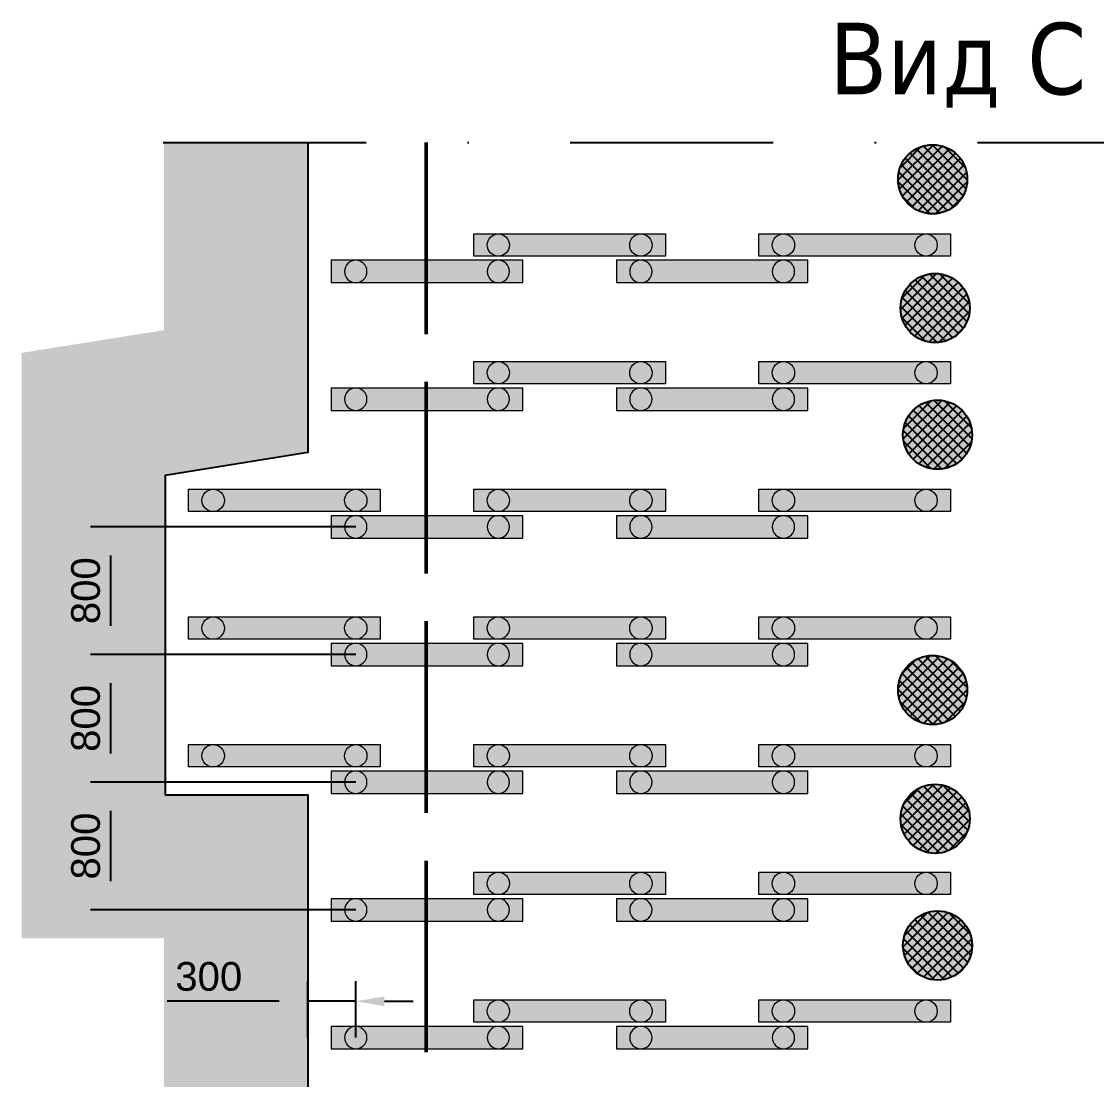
# Model space of a CAD drawing. Header units: inches. Extents: x 523 to 1492, y 69 to 539.
# Drawn here: x 1376.4 to 1443.7, y 265.1 to 331.4 of the extents above; entities that cross this region are included whole.
import ezdxf

# ---------------------------------------------------------------- set-up
doc = ezdxf.new("R2010")
doc.units = ezdxf.units.IN
doc.header["$MEASUREMENT"] = 0
doc.linetypes.add('ACAD_ISO02W100', pattern=[15, 12, -3])
doc.linetypes.add('DASHDOT', pattern=[25.4, 12.7, -6.35, 0, -6.35])
doc.styles.get("Standard").update_dxf_attribs({"font": 'arial.ttf'})
doc.styles.add('стиль', font='tahoma.ttf')
doc.dimstyles.new('ISO-25', dxfattribs={"dimtxt": 2.5, "dimasz": 2.5, "dimexe": 1.25, "dimexo": 0, "dimtad": 1, "dimdec": 0, "dimtxsty": 'Standard', "dimcen": 2.5, "dimadec": 0, "dimazin": 0, "dimtfac": 1, "dimtdec": 0, "dimtmove": 0, "dimatfit": 3, "dimfxl": 0, "dimarcsym": 0})

# ---------------------------------------------------------------- blocks, each defined once
blk = doc.blocks.new('S - 140')
at = {"linetype": 'ByBlock', "lineweight": 15}
h = blk.add_hatch(color=7, dxfattribs=at)
edge = h.paths.add_edge_path()
edge.add_arc((1417, -1396.7), 70, 0, 360)
at = {"color": 7, "linetype": 'ByBlock', "lineweight": 15}
blk.add_circle((1417, -1396.7), 70, dxfattribs=at)
blk = doc.blocks.new('2 стойки под брус')
at = {"linetype": 'ByBlock', "lineweight": 15}
blk.add_hatch(color=254, dxfattribs=at).paths.add_polyline_path([(1908.082, -1350.965), (1908.082, -1349.565), (1920.082, -1349.565), (1920.082, -1350.965)])
at = {"color": 7, "linetype": 'ByBlock', "lineweight": 15}
blk.add_lwpolyline([(1908.082, -1350.965), (1908.082, -1349.565), (1920.082, -1349.565), (1920.082, -1350.965), (1908.082, -1350.965)], dxfattribs=at)
at = {"color": 7, "linetype": 'ByBlock', "lineweight": 15, "xscale": 0.009999999999990905, "yscale": 0.009999999999990905, "zscale": 0.009999999999990905}
for p in [(1895.447, -1336.298), (1904.379, -1336.298)]:
    blk.add_blockref('S - 140', p, dxfattribs=at)
blk = doc.blocks.new('*D326')
at = {"color": 0, "linetype": 'ByBlock', "lineweight": -2}
for p, q in [((1397.334, 299.699), (1380.713, 299.699)), ((1381.963, 297.899), (1381.963, 293.499)), ((1397.334, 291.699), (1380.713, 291.699))]:
    blk.add_line(p, q, dxfattribs=at)
at = {"color": 0, "linetype": 'ByBlock'}
for points in [[(1381.663, 297.899), (1382.263, 297.899), (1381.963, 299.699)], [(1381.663, 293.499), (1382.263, 293.499), (1381.963, 291.699)]]:
    blk.add_solid(points, dxfattribs=at)
at = {"layer": 'Defpoints', "color": 0, "linetype": 'ByBlock'}
for p in [(1397.334, 299.699), (1381.963, 291.699), (1397.334, 291.699)]:
    blk.add_point(p, dxfattribs=at)
at = {"color": 0, "linetype": 'ByBlock', "lineweight": 15, "insert": (1380.419, 295.699), "char_height": 1.8, "attachment_point": 5, "rotation": 90}
blk.add_mtext('800', dxfattribs=at)
blk = doc.blocks.new('*D327')
at = {"color": 0, "linetype": 'ByBlock', "lineweight": -2}
for p, q in [((1397.334, 291.699), (1380.713, 291.699)), ((1381.963, 289.899), (1381.963, 285.499)), ((1397.334, 283.699), (1380.713, 283.699))]:
    blk.add_line(p, q, dxfattribs=at)
at = {"color": 0, "linetype": 'ByBlock'}
for points in [[(1381.663, 289.899), (1382.263, 289.899), (1381.963, 291.699)], [(1381.663, 285.499), (1382.263, 285.499), (1381.963, 283.699)]]:
    blk.add_solid(points, dxfattribs=at)
at = {"layer": 'Defpoints', "color": 0, "linetype": 'ByBlock'}
for p in [(1397.334, 291.699), (1381.963, 283.699), (1397.334, 283.699)]:
    blk.add_point(p, dxfattribs=at)
at = {"color": 0, "linetype": 'ByBlock', "lineweight": 15, "insert": (1380.419, 287.699), "char_height": 1.8, "attachment_point": 5, "rotation": 90}
blk.add_mtext('800', dxfattribs=at)
blk = doc.blocks.new('*D328')
at = {"color": 0, "linetype": 'ByBlock', "lineweight": -2}
for p, q in [((1397.334, 283.699), (1380.713, 283.699)), ((1381.963, 281.899), (1381.963, 277.499)), ((1397.334, 275.699), (1380.713, 275.699))]:
    blk.add_line(p, q, dxfattribs=at)
at = {"color": 0, "linetype": 'ByBlock'}
for points in [[(1381.663, 281.899), (1382.263, 281.899), (1381.963, 283.699)], [(1381.663, 277.499), (1382.263, 277.499), (1381.963, 275.699)]]:
    blk.add_solid(points, dxfattribs=at)
at = {"layer": 'Defpoints', "color": 0, "linetype": 'ByBlock'}
for p in [(1397.334, 283.699), (1381.963, 275.699), (1397.334, 275.699)]:
    blk.add_point(p, dxfattribs=at)
at = {"color": 0, "linetype": 'ByBlock', "lineweight": 15, "insert": (1380.419, 279.699), "char_height": 1.8, "attachment_point": 5, "rotation": 90}
blk.add_mtext('800', dxfattribs=at)
blk = doc.blocks.new('*D329')
at = {"color": 0, "linetype": 'ByBlock', "lineweight": -2}
for p, q in [((1394.334, 267.699), (1394.334, 271.225)), ((1397.334, 267.699), (1397.334, 271.225)), ((1392.534, 269.975), (1385.514, 269.975)), ((1397.334, 269.975), (1394.334, 269.975)), ((1399.134, 269.975), (1400.934, 269.975))]:
    blk.add_line(p, q, dxfattribs=at)
at = {"color": 0, "linetype": 'ByBlock'}
for points in [[(1392.534, 270.275), (1392.534, 269.675), (1394.334, 269.975)], [(1399.134, 270.275), (1399.134, 269.675), (1397.334, 269.975)]]:
    blk.add_solid(points, dxfattribs=at)
at = {"layer": 'Defpoints', "color": 0, "linetype": 'ByBlock'}
for p in [(1394.334, 269.975), (1394.334, 267.699), (1397.334, 267.699)]:
    blk.add_point(p, dxfattribs=at)
at = {"color": 0, "linetype": 'ByBlock', "lineweight": 15, "insert": (1388.124, 271.52), "char_height": 1.8, "attachment_point": 5}
blk.add_mtext('300', dxfattribs=at)
blk = doc.blocks.new('ОКУ')
h = blk.add_hatch(color=254)
edge = h.paths.add_edge_path()
edge.add_arc((246.5, -1391.8), 216.7, 0, 360)
h = blk.add_hatch()
h.set_pattern_fill('ANSI37', color=256, scale=360, style=0)
edge = h.paths.add_edge_path()
edge.add_arc((246.5, -1391.8), 216.7, 0, 360)
blk.add_circle((246.5, -1391.8), 216.7)

msp = doc.modelspace()

# ---------------------------------------------------------------- linework, layer by layer
at = {"color": 7, "linetype": 'DASHDOT'}
msp.add_line((1385.277, 323.781), (1476.307, 323.781), dxfattribs=at)
at = {"color": 253, "linetype": 'ByBlock', "lineweight": 15, "const_width": 9}
msp.add_lwpolyline([(1389.827, 323.781), (1389.827, 308.187), (1380.895, 306.76), (1380.895, 278.417), (1389.827, 278.417), (1389.827, 183.783)], dxfattribs=at)
msp.add_lwpolyline([(1394.327, 323.781), (1394.327, 304.35), (1385.395, 302.922), (1385.395, 282.917), (1394.327, 282.917), (1394.327, 183.783), (1394.327, 183.783), (1394.327, 183.783)])
at = {"linetype": 'ACAD_ISO02W100', "lineweight": 50}
msp.add_lwpolyline([(1401.749, 323.781), (1401.749, 183.783)], dxfattribs=at)

# ---------------------------------------------------------------- block references
at = {"xscale": 0.009999999999990905, "yscale": 0.009999999999990905, "zscale": 0.009999999999990905}
for p in [(1431.012, 335.395), (1431.165, 327.326), (1431.318, 319.39), (1431.012, 303.395), (1431.165, 295.326), (1431.318, 287.39)]:
    msp.add_blockref('ОКУ', p, dxfattribs=at)
at = {"color": 7, "linetype": 'ByBlock', "lineweight": 15}
for p in [(-503.351, 1667.622), (-485.487, 1667.622), (-503.351, 1659.622), (-485.487, 1659.622), (-521.215, 1651.622), (-503.351, 1651.622), (-485.487, 1651.622), (-521.215, 1643.622), (-503.351, 1643.622), (-485.487, 1643.622), (-521.215, 1635.622), (-503.351, 1635.622), (-485.487, 1635.622), (-503.351, 1627.622), (-485.487, 1627.622), (-503.351, 1619.622), (-485.487, 1619.622)]:
    msp.add_blockref('2 стойки под брус', p, dxfattribs=at)
at = {"color": 7, "linetype": 'ByBlock', "lineweight": 15, "xscale": -1, "rotation": 180}
for p in [(-512.283, -1034.566), (-494.419, -1034.566), (-512.283, -1042.566), (-494.419, -1042.566), (-512.283, -1050.566), (-512.283, -1050.566), (-494.419, -1050.566), (-512.283, -1058.566), (-494.419, -1058.566), (-512.283, -1066.566), (-494.419, -1066.566), (-512.283, -1074.566), (-494.419, -1074.566), (-512.283, -1082.566), (-494.419, -1082.566)]:
    msp.add_blockref('2 стойки под брус', p, dxfattribs=at)

# ---------------------------------------------------------------- texts
at = {"color": 7, "linetype": 'ByBlock', "lineweight": 15, "style": 'стиль'}
msp.add_text('Вид С', height=4.4789, dxfattribs=at).set_placement((1427.01, 326.802))

# ---------------------------------------------------------------- dimensions: what is measured, and where the dimension line sits
at = {"color": 7, "linetype": 'ByBlock', "lineweight": 15}
for base, p1, p2, picture, middle in [((1381.963, 291.699), (1397.334, 299.699), (1397.334, 291.699), '*D326', (1380.419, 295.699)), ((1381.963, 283.699), (1397.334, 291.699), (1397.334, 283.699), '*D327', (1380.419, 287.699)), ((1381.963, 275.699), (1397.334, 283.699), (1397.334, 275.699), '*D328', (1380.419, 279.699))]:
    dim = msp.add_linear_dim(base=base, p1=p1, p2=p2, angle=90, text='800', dimstyle='ISO-25', override={"dimtxt": 1.8, "dimasz": 1.8, "dimlfac": 100, "dimrnd": 0.05, "dimfxl": 1.25}, dxfattribs=at)
    dim.commit()
    dim.dimension.update_dxf_attribs({"geometry": picture, "text_midpoint": middle})
dim = msp.add_linear_dim(base=(1394.334, 269.975), p1=(1397.334, 267.699), p2=(1394.334, 267.699), text='300', dimstyle='ISO-25', override={"dimtxt": 1.8, "dimasz": 1.8, "dimlfac": 100, "dimrnd": 0.05, "dimfxl": 1.25}, dxfattribs=at)
dim.commit()
dim.dimension.update_dxf_attribs({"geometry": '*D329', "text_midpoint": (1388.124, 271.52)})

doc.saveas('drawing.dxf')
